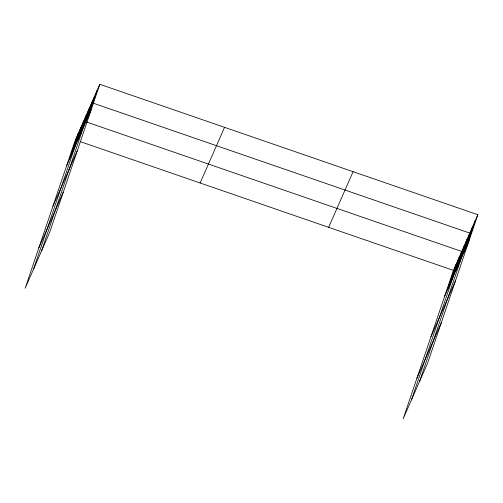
<?xml version="1.0" encoding="UTF-8"?>
<svg xmlns="http://www.w3.org/2000/svg" width="503" height="503" viewBox="0 0 503 503"><rect width="100%" height="100%" fill="white"/><g stroke="black" fill="none" stroke-linecap="round" stroke-linejoin="round"><path stroke-width="0.75" d="M99.801 84.284L75.362 139.941L25.15 288.276L49.596 232.619L99.801 84.284L477.85 214.724L427.638 363.059L403.199 418.716L453.404 270.381L477.85 214.724M69.389 159.464L78.128 133.635M72.155 153.157L80.901 127.322M33.462 269.35L83.668 121.016L461.716 251.456L411.504 399.797M77.613 140.727L86.359 114.891M80.304 134.603L89.05 108.774M41.529 250.984L91.735 102.65L469.783 233.09L419.571 381.425M85.68 122.361L94.426 96.526M88.371 116.237L97.117 90.402M447.431 289.904L456.177 264.075M450.204 283.598L458.943 257.769M455.661 271.167L464.407 245.338M458.352 265.043L467.092 239.214M463.728 252.802L472.474 226.966M466.419 246.677L475.159 220.848M66.616 165.77L91.062 110.113M52.934 206.199L77.374 150.542M38.832 247.853L63.277 192.19M200.112 182.985L224.558 127.328M328.648 227.337L353.093 171.68M444.658 296.217L469.104 240.553M430.977 336.639L455.422 280.982M416.88 378.294L441.326 322.63M75.362 139.941L77.588 140.708M80.555 141.733L453.404 270.381"/></g></svg>
